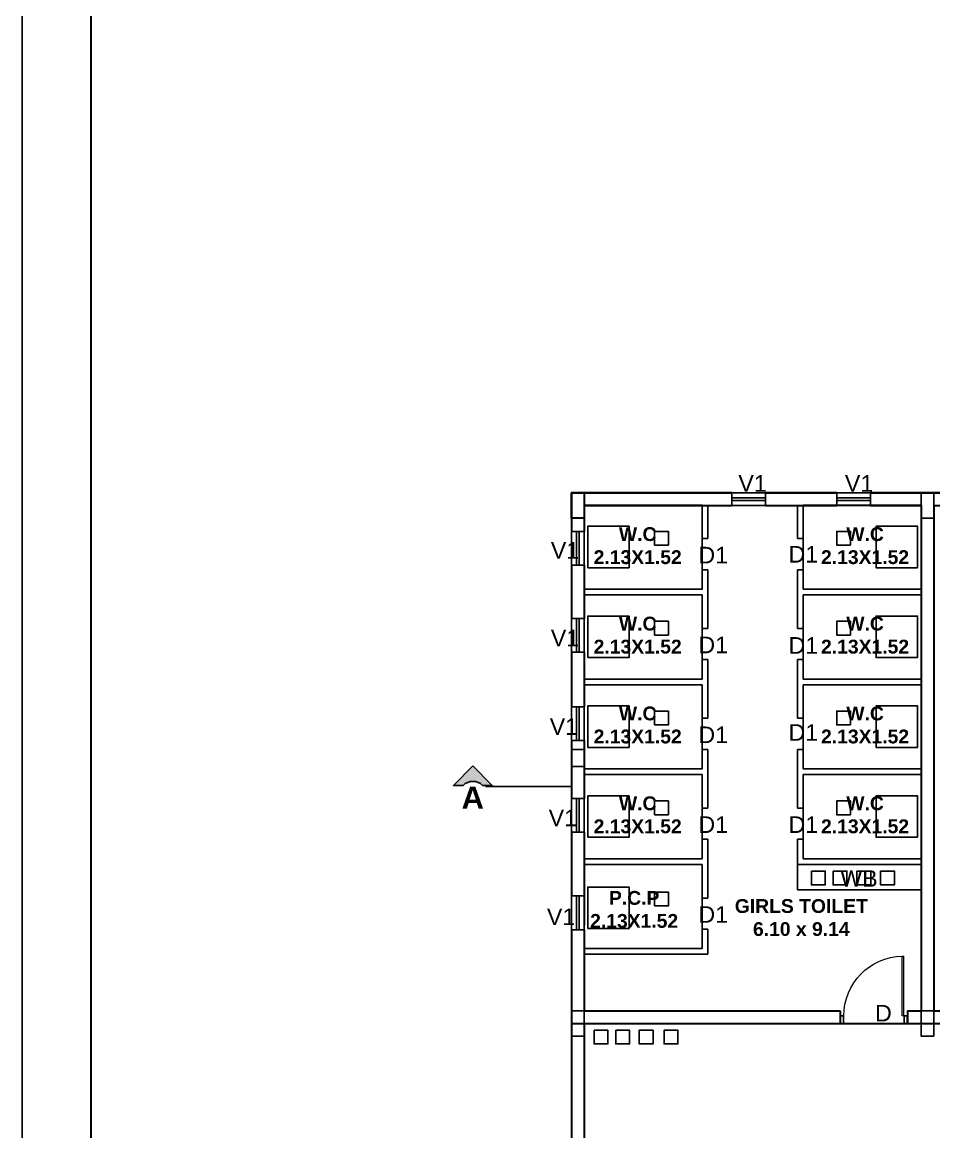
# Model space of a CAD drawing. Header units: metres. Extents: x -1744 to -758, y -4183 to -3914.
# Drawn here: x -1052.96 to -1036.48, y -4145.2 to -4125.12 of the extents above; entities that cross this region are included whole.
import ezdxf
from ezdxf.enums import TextEntityAlignment as Align

# ---------------------------------------------------------------- set-up
doc = ezdxf.new("R2010")
doc.units = ezdxf.units.M
doc.linetypes.add('DASHED2', pattern=[0.375, 0.25, -0.125])
doc.linetypes.add('HIDDEN', pattern=[0.375, 0.25, -0.125])
for name, color, linetype in [('A4-RCC CLMN-F', 4, 'Continuous'), ('BLK_1_FLR_1_BLT_UP_AREA', 18, 'Continuous'), ('BLK_1_FLR_1_DRINKING_WATER', 7, 'Continuous'), ('BLK_1_FLR_1_WASH', 55, 'Continuous'), ('BLK_1_FLR_1_WATER_CLOSET', 213, 'Continuous'), ('TEXT', 7, 'Continuous'), ('TEXT NOTES', 200, 'Continuous'), ('TOILET_VENTILATION', 6, 'Continuous'), ('WALL', 7, 'Continuous'), ('WIN', 4, 'Continuous'), ('WINDOW', 215, 'Continuous')]:
    doc.layers.add(name, color=color, linetype=linetype)
doc.layers.add('A_---WALLS', color=255, linetype='Continuous', lineweight=30)
doc.layers.add('DOOR', color=11, linetype='Continuous', lineweight=18)
doc.styles.add('KK', font='arial.ttf', dxfattribs={"width": 0.75})
doc.styles.add('TITLE', font='arialbd.ttf')

# ---------------------------------------------------------------- blocks, each defined once
blk = doc.blocks.new('D-915')
for p, q in [((70, 900), (50, 900)), ((50, 100), (50, 900)), ((70, 100), (70, 900)), ((50, 100), (70, 100))]:
    blk.add_line(p, q)
for points in [[(0, 100), (50, 100), (50, 0), (0, 0)], [(5, 95), (45, 95), (45, 5), (5, 5)], [(850, 100), (900, 100), (900, 0), (850, 0)], [(855, 95), (895, 95), (895, 5), (855, 5)]]:
    blk.add_lwpolyline(points, close=True)
blk.add_arc((50.04259203467518, 100.2915272340178), 799.957461085757, 359.979119791081, 88.57043160974598)
blk = doc.blocks.new('A$C0E13561B')
at = {"ltscale": 0.25}
blk.add_hatch(color=256, dxfattribs=at).paths.add_polyline_path([(-8.326672684688674e-17, 0), (-5, -5), (-2.499999999999998, -5, -0.4129194912573496), (2.499999999999999, -5), (5, -5)])
for points in [[(-2.5, -5), (-5, -5), (0, 0)], [(2.5, -5), (5, -5), (0, 0)]]:
    blk.add_lwpolyline(points, dxfattribs=at)
blk.add_arc((0, -7.511075134809972), 3.543373862953345, 45.12663099899174, 134.8733690008888, dxfattribs=at)
blk = doc.blocks.new('A$C1C9B1590')
at = {"color": 1}
blk.add_lwpolyline([(552.5243883563587, 97.14519458987706), (695.5039657111157, 97.14519458987706), (695.5039657111157, 10.14519458987706), (552.5243883563587, 10.14519458987706)], close=True, dxfattribs=at)
at = {"layer": 'A4-RCC CLMN-F'}
for points in [[(568.7822066345211, 49.3303123675496), (569.0108066345232, 49.3303123675496), (569.0108066345232, 48.87311236754523), (568.7822066345211, 48.87311236754523)], [(562.4576066297554, 39.95771236005294), (562.6862066297576, 39.95771236005294), (562.6862066297576, 39.50051236004856), (562.4576066297554, 39.50051236004856)], [(568.7822066345211, 39.95771236754718), (569.0108066345088, 39.95771236754718), (569.0108066345088, 39.5005123675428), (568.7822066345211, 39.5005123675428)]]:
    blk.add_lwpolyline(points, close=True, dxfattribs=at)
blk.add_lwpolyline([(562.4576066297554, 44.377312285279), (562.6862066297576, 44.377312285279), (562.6862066297576, 44.68211228527707), (562.4576066297554, 44.68211228527707), (562.4576066297554, 44.377312285279)], dxfattribs=at)
at = {"layer": 'A_---WALLS'}
for p, q in [((562.4576066664844, 49.33031237778687), (565.3559692705124, 49.33031237778687)), ((562.4576066664844, 49.33031237778687), (562.4576066664844, 48.63078144176597)), ((565.9655692705232, 49.33031237778687), (567.2553077159641, 49.33031237778687)), ((567.8649077159603, 49.33031237778687), (569.3784625267393, 49.33031237778687)), ((562.6862066664866, 49.10171237778468), (565.3559692705124, 49.10171237778468)), ((562.6862066664866, 49.10171237778468), (562.6862066664866, 48.63078144176597)), ((565.9655692705232, 49.10171237778468), (567.2553077159641, 49.10171237778468)), ((567.8649077159603, 49.10171237778468), (568.7822066345211, 49.10171237778468)), ((568.7822066345211, 49.10171237778468), (568.7822066345211, 39.95771237778445)), ((569.0108066345088, 49.10171237778468), (569.3784625267393, 49.10171237778468)), ((569.0108066345088, 49.10171237778468), (569.0108066345088, 39.95771237778445)), ((562.4576066664844, 48.02118144176256), (562.4576066664844, 47.0564598482224)), ((562.6862066664866, 48.02118144176256), (562.6862066664866, 47.0564598482224)), ((562.4576066664844, 46.44685984822626), (562.4576066664844, 45.45467128167274)), ((562.6862066664866, 46.44685984822626), (562.6862066664866, 45.45467128167274)), ((562.4576066664844, 44.84507128167296), (562.4576066664844, 43.79925798609018)), ((562.6862066664866, 44.84507128167296), (562.6862066664866, 43.79925798609018)), ((562.4576066664844, 43.18965798609042), (562.4576066664844, 42.03438139519767)), ((562.6862066664866, 43.18965798609042), (562.6862066664866, 41.50747769157078)), ((562.4576066652912, 41.42478139519425), (562.4576066652912, 39.7291123777859)), ((562.6862066664866, 41.42478139519425), (562.6862066664866, 39.9577123777881)), ((562.6862066664866, 39.95771236754718), (567.3154486153902, 39.95771236754718)), ((567.3154486153902, 39.95771236755081), (567.3154486153902, 39.72911236755225)), ((568.5346486153826, 39.95771237778445), (568.7822066345211, 39.95771237778445)), ((568.5346486153826, 39.95771237778445), (568.7822066345211, 39.95771237778445)), ((568.5346486153826, 39.95771236754718), (568.5346486153826, 39.72911236754863)), ((568.5346486153826, 39.95771236754718), (568.7822066345211, 39.95771236754718)), ((568.5346486153826, 39.95771236754718), (568.7822066345211, 39.95771236754718)), ((569.0108066345088, 39.95771237778445), (569.4449959549487, 39.95771237778445)), ((562.4576066664844, 39.7291123777859), (562.4576066664844, 37.29071229207966)), ((562.4576066652912, 39.72911236754863), (567.3154486153902, 39.72911236754863)), ((562.6862066664866, 39.7291123777859), (562.6862066664866, 37.29071229207966)), ((567.3154486153902, 39.72911236754863), (568.5346486153826, 39.72911236754498)), ((568.5346486153826, 39.72911237778226), (571.5591227994258, 39.72911237778226))]:
    blk.add_line(p, q, dxfattribs=at)
for points in [[(553.7743883563587, 95.89519458987706), (694.2539657111157, 95.89519458987706), (694.2539657111157, 11.39519458987706), (553.7743883563587, 11.39519458987706)], [(562.4576066297554, 49.33031236005536), (562.6862066297576, 49.33031236005536), (562.6862066297576, 48.87311236005097), (562.4576066297554, 48.87311236005097)]]:
    blk.add_lwpolyline(points, close=True, dxfattribs=at)
for points in [[(565.3559692705128, 49.33031237049636), (562.4576066664844, 49.33031237029628)], [(562.4576066664844, 49.33031237778687), (562.4576066665326, 48.63078144176597)], [(567.2553077159641, 49.33031237062732), (565.9655692705235, 49.33031237053819)], [(569.3784625267393, 49.33031237077375), (567.86318926483, 49.33031237066916)], [(562.4576066665745, 48.02118144176256), (562.4576066666408, 47.0564598482224)], [(562.4576066666816, 46.46802568628936), (562.4576066667514, 45.45467128167274)], [(562.4576066667934, 44.84507128167296), (562.4576066668654, 43.79925798609018)], [(562.457606666906, 43.21229838426098), (562.4576066669872, 42.03438139519767)], [(562.457606667029, 41.42478139519425), (562.4576066674424, 35.42412018388404)]]:
    blk.add_lwpolyline(points, dxfattribs=at)
at = {"layer": 'TEXT', "linetype": 'DASHED2', "ltscale": 10}
blk.add_line((568.5346486153826, 39.95771237778445), (568.5346486153826, 39.7291123777859), dxfattribs=at)
at = {"layer": 'TEXT NOTES', "linetype": 'HIDDEN', "ltscale": 0.75, "const_width": 0.03}
blk.add_lwpolyline([(560.897761400071, 44.01821783055311), (562.4576066652912, 44.01821783055311)], dxfattribs=at)
at = {"layer": 'WIN'}
for p, q in [((564.8198074448841, 48.50007513389119), (564.8198066664877, 49.1014170035769)), ((564.9214074448788, 48.50007513389119), (564.9214066664822, 49.1014170035769)), ((566.5470074129075, 48.5003704978617), (566.547006634511, 49.10171236754741)), ((566.6486074129165, 48.5003704978617), (566.6486066345201, 49.10171236754741)), ((564.8198057321238, 48.50007513389119), (564.9214074448788, 48.50007513389119)), ((566.5470057001615, 48.5003704978617), (566.6486074129165, 48.5003704978617)), ((564.8198066664877, 47.93648639783623), (564.8198066664877, 47.58376700357894)), ((564.921408379228, 47.93648639783623), (564.8198066664877, 47.93648639783623)), ((564.9214074448788, 46.8744751339027), (564.9214066664822, 47.93648639783623)), ((566.5470049217652, 47.93678176180674), (566.6486066345201, 47.93678176180674)), ((566.5470074129075, 46.87477049787321), (566.547006634511, 47.93678176180674)), ((566.6486066345201, 47.93678176180674), (566.6486066345201, 47.58406236754946)), ((562.6862066664866, 47.58406236754946), (564.8198066664877, 47.58406236754946)), ((568.7822066345211, 47.58406236754946), (566.6486066345201, 47.58406236754946)), ((562.6862066664866, 47.48246236755131), (564.8198066664877, 47.48246236755131)), ((564.8198074448841, 46.8744751339027), (564.8198066664877, 47.48246236755131)), ((566.6486074129165, 46.87477049787321), (566.6486066345201, 47.48275773152182)), ((568.7822066345211, 47.48246236755131), (566.6486066345201, 47.48246236755131)), ((564.9214091576246, 46.8744751339027), (564.8198074448841, 46.8744751339027)), ((566.5470057001615, 46.87477049787321), (566.6486074129165, 46.87477049787321)), ((564.8198066664877, 46.31088639783682), (564.8198066664877, 45.95816700357589)), ((564.921408379228, 46.31088639783682), (564.8198066664877, 46.31088639783682)), ((564.9214074448788, 45.24887513390331), (564.9214066664822, 46.31088639783682)), ((566.5470049217652, 46.31118176180735), (566.6486066345201, 46.31118176180735)), ((566.5470074129075, 45.24917049787382), (566.547006634511, 46.31118176180735)), ((566.6486066345201, 46.31118176180735), (566.6486066345201, 45.9584623675464)), ((562.6862066664866, 45.95846236755005), (564.8198066664877, 45.9584623675464)), ((562.6862066664866, 45.85686236755191), (564.8198066664877, 45.85686236754827)), ((564.8198074448841, 45.24887513390331), (564.8198066664877, 45.85686236754827)), ((568.7822066345211, 45.95846236755005), (566.6486066345201, 45.9584623675464)), ((566.6486074129165, 45.24917049787382), (566.6486066345201, 45.85715773152243)), ((568.7822066345211, 45.85686236755191), (566.6486066345201, 45.85686236754827)), ((564.9214091576246, 45.24887513390331), (564.8198074448841, 45.24887513390331)), ((566.5470057001615, 45.24917049787382), (566.6486074129165, 45.24917049787382)), ((564.8198066664877, 44.68528639783379), (564.8198066664877, 44.33256700357651)), ((564.921408379228, 44.68528639783379), (564.8198066664877, 44.68528639783379)), ((564.921673666216, 43.62327513471154), (564.9214066664822, 44.68528639783379)), ((566.5470049217652, 44.68558176180796), (566.6486066345201, 44.68558176180796)), ((566.5472736342593, 43.62357049868205), (566.547006634511, 44.68558176180796)), ((566.6486066345201, 44.68558176180796), (566.6486066345201, 44.33286236754702)), ((562.6862066664866, 44.33286236754702), (564.8198066664877, 44.33286236754702)), ((562.6862066664866, 44.23126236754889), (564.8198066664877, 44.23126236754889)), ((564.8200736662214, 43.62327513471154), (564.8198066664877, 44.23126236754889)), ((568.7822066345211, 44.33286236754702), (566.6486066345201, 44.33286236754702)), ((566.648873634254, 43.62357049868205), (566.6486066345201, 44.23155773151939)), ((568.7822066345211, 44.23126236754889), (566.6486066345201, 44.23126236754889)), ((564.9216753789764, 43.62327513471154), (564.8200736662214, 43.62327513471154)), ((566.547271921499, 43.62357049868205), (566.648873634254, 43.62357049868205)), ((564.921408379228, 43.05998176180493), (564.8198066664877, 43.05998176180493)), ((564.8198066664877, 43.05998176180493), (564.8198066664877, 42.70726236754763)), ((564.9214066664822, 43.05998176180493), (564.9214066664822, 41.99767513471215)), ((566.5470049217652, 43.05998176180493), (566.6486066345201, 43.05998176180493)), ((566.547006634511, 43.05998176180493), (566.547006634511, 42.60566236754948)), ((566.6486066345201, 43.05998176180493), (566.6486066345201, 42.70726236754763)), ((562.6862066664866, 42.70726236754763), (564.8198066664877, 42.70726236754763)), ((562.6862066664866, 42.60566236754948), (564.8198066664877, 42.60566236754948)), ((564.8200736662214, 41.99767513471215), (564.8198066664877, 42.60566236754948)), ((568.7822066345211, 42.60566236754948), (566.547006634511, 42.60566236754948)), ((568.7822066345211, 42.70726236754763), (566.6486066345201, 42.70726236754763)), ((564.9216753789764, 41.99767513471215), (564.8200736662214, 41.99767513471215)), ((564.921408379228, 41.43438176180553), (564.8198066664877, 41.43438176180553)), ((564.8198066664877, 41.43438176180553), (564.8198066664877, 41.08166236754823)), ((564.9214066664822, 41.43438176180553), (564.9214066664822, 40.98006236755009)), ((562.6862066664866, 41.08166236754823), (564.8198066664877, 41.08166236754823)), ((562.6862066664866, 40.98006236755009), (564.9214066664822, 40.98006236755009))]:
    blk.add_line(p, q, dxfattribs=at)
at = {"layer": 'WINDOW', "linetype": 'Continuous'}
for p, q in [((565.3559692705124, 49.33031237778687), (565.3559692705124, 49.10171237778468)), ((565.3559692705124, 49.10171237778468), (565.3559692705124, 49.33031237778687)), ((565.9655692705232, 49.33031237778687), (565.3559692705124, 49.33031237778687)), ((565.9655692705232, 49.24141237778804), (565.3559692705124, 49.24141237778804)), ((565.9655692705232, 49.24141237778804), (565.3559692705124, 49.24141237778804)), ((565.9655692705232, 49.19061237778715), (565.3559692705124, 49.19061237778715)), ((565.9655692705232, 49.19061237778715), (565.3559692705124, 49.19061237778715)), ((565.9655692705232, 49.33031237778687), (565.9655692705232, 49.10171237778468)), ((565.9655692705232, 49.10171237778468), (565.9655692705232, 49.33031237778687)), ((567.2553077159641, 49.33031237778687), (567.2553077159641, 49.10171237778468)), ((567.8649077159603, 49.33031237778687), (567.2553077159641, 49.33031237778687)), ((567.2553077159641, 49.10171237778468), (567.2553077159641, 49.33031237778687)), ((567.8649077159603, 49.24141237778804), (567.2553077159641, 49.24141237778804)), ((567.8649077159603, 49.24141237778804), (567.2553077159641, 49.24141237778804)), ((567.8649077159603, 49.19061237778715), (567.2553077159641, 49.19061237778715)), ((567.8649077159603, 49.19061237778715), (567.2553077159641, 49.19061237778715)), ((567.8649077159603, 49.33031237778687), (567.8649077159603, 49.10171237778468)), ((567.8649077159603, 49.10171237778468), (567.8649077159603, 49.33031237778687)), ((565.9655692705232, 49.10171237778468), (565.3559692705124, 49.10171237778468)), ((567.8649077159603, 49.10171237778468), (567.2553077159641, 49.10171237778468)), ((562.6862066664866, 48.63078144176597), (562.4576066664844, 48.63078144176597)), ((562.4576066664844, 48.63078144176597), (562.6862066664866, 48.63078144176597)), ((562.4576066664844, 48.63078144176597), (562.4576066664844, 48.02118144176256)), ((562.546506666487, 48.63078144176597), (562.546506666487, 48.02118144176256)), ((562.546506666487, 48.63078144176597), (562.546506666487, 48.02118144176256)), ((562.5973066664842, 48.63078144176597), (562.5973066664842, 48.02118144176256)), ((562.5973066664842, 48.63078144176597), (562.5973066664842, 48.02118144176256)), ((562.6862066664866, 48.63078144176597), (562.6862066664866, 48.02118144176256)), ((562.4576066664844, 48.02118144176256), (562.6862066664866, 48.02118144176256)), ((562.6862066664866, 48.02118144176256), (562.4576066664844, 48.02118144176256)), ((562.4576066664844, 47.0564598482224), (562.6862066664866, 47.0564598482224)), ((562.6862066664866, 47.0564598482224), (562.4576066664844, 47.0564598482224)), ((562.4576066664844, 47.0564598482224), (562.4576066664844, 46.44685984822626)), ((562.546506666487, 47.0564598482224), (562.546506666487, 46.44685984822626)), ((562.546506666487, 47.0564598482224), (562.546506666487, 46.44685984822626)), ((562.5973066664842, 47.0564598482224), (562.5973066664842, 46.44685984822626)), ((562.5973066664842, 47.0564598482224), (562.5973066664842, 46.44685984822626)), ((562.6862066664866, 47.0564598482224), (562.6862066664866, 46.44685984822626)), ((562.4576066664844, 46.44685984822626), (562.6862066664866, 46.44685984822626)), ((562.6862066664866, 46.44685984822626), (562.4576066664844, 46.44685984822626)), ((562.4576066664844, 45.45467128167274), (562.6862066664866, 45.45467128167274)), ((562.6862066664866, 45.45467128167274), (562.4576066664844, 45.45467128167274)), ((562.4576066664844, 45.45467128167274), (562.4576066664844, 44.84507128167296)), ((562.546506666487, 45.45467128167274), (562.546506666487, 44.84507128167296)), ((562.546506666487, 45.45467128167274), (562.546506666487, 44.84507128167296)), ((562.5973066664842, 45.45467128167274), (562.5973066664842, 44.84507128167296)), ((562.5973066664842, 45.45467128167274), (562.5973066664842, 44.84507128167296)), ((562.6862066664866, 45.45467128167274), (562.6862066664866, 44.84507128167296)), ((562.6862066664866, 44.84507128167296), (562.4576066664844, 44.84507128167296)), ((562.4576066664844, 44.84507128167296), (562.6862066664866, 44.84507128167296)), ((562.4576066664844, 43.79925798609018), (562.6862066664866, 43.79925798609018)), ((562.6862066664866, 43.79925798609018), (562.4576066664844, 43.79925798609018)), ((562.4576066664844, 43.79925798609018), (562.4576066664844, 43.18965798609042)), ((562.546506666487, 43.79925798609018), (562.546506666487, 43.18965798609042)), ((562.546506666487, 43.79925798609018), (562.546506666487, 43.18965798609042)), ((562.5973066664842, 43.79925798609018), (562.5973066664842, 43.18965798609042)), ((562.5973066664842, 43.79925798609018), (562.5973066664842, 43.18965798609042)), ((562.6862066664866, 43.79925798609018), (562.6862066664866, 43.18965798609042)), ((562.4576066664844, 43.18965798609042), (562.6862066664866, 43.18965798609042)), ((562.6862066664866, 43.18965798609042), (562.4576066664844, 43.18965798609042)), ((566.547006634511, 42.60566236754948), (566.547006634511, 42.1484623675451)), ((562.4576066664844, 42.03438139519767), (562.6862066664866, 42.03438139519767)), ((562.6862066664866, 42.03438139519767), (562.4576066664844, 42.03438139519767)), ((562.4576066664844, 42.03438139519767), (562.4576066670653, 41.42478139519425)), ((562.546506666487, 42.03438139519767), (562.546506666487, 41.42478139519425)), ((562.546506666487, 42.03438139519767), (562.546506666487, 41.42478139519425)), ((562.5973066664842, 42.03438139519767), (562.5973066664842, 41.42478139519425)), ((562.5973066664842, 42.03438139519767), (562.5973066664842, 41.42478139519425)), ((562.6862066664866, 42.03438139519767), (562.6862066664866, 41.42478139519425)), ((568.7822066345211, 42.1484623675451), (566.547006634511, 42.1484623675451)), ((562.4576066664844, 41.42478139519425), (562.6862066664866, 41.42478139519425)), ((562.6862066664866, 41.42478139519425), (562.4576066664844, 41.42478139519425))]:
    blk.add_line(p, q, dxfattribs=at)
at = {"layer": 'DOOR', "xscale": -0.001354666666666, "yscale": 0.001354666666666, "zscale": 0.001354666666666, "rotation": 7.15959292e-08}
blk.add_blockref('D-915', (568.5346486153826, 39.72911236755225), dxfattribs=at)
at = {"layer": 'TEXT NOTES', "linetype": 'HIDDEN', "ltscale": 0.75, "xscale": -0.0703125, "yscale": 0.0703125, "zscale": 0.0703125}
blk.add_blockref('A$C0E13561B', (560.6751800137795, 44.38785166073193), dxfattribs=at)
at = {"layer": 'TEXT', "char_height": 0.25, "width": 6.852777399500157, "attachment_point": 5, "style": 'TITLE'}
for s, insert in [('\\A1;W.C\\P2.13X1.52', (563.6553677996666, 48.37184811229144)), ('\\A1;W.C\\P2.13X1.52', (567.7679541469656, 48.37184811229144)), ('\\A1;W.C\\P2.13X1.52', (563.6553677996666, 46.75259811229534)), ('\\A1;W.C\\P2.13X1.52', (567.7679541469656, 46.75259811229534)), ('\\A1;W.C\\P2.13X1.52', (563.655367800045, 45.12699811229231)), ('\\A1;W.C\\P2.13X1.52', (567.7679541469656, 45.12699811229595)), ('\\A1;W.C\\P2.13X1.52', (563.6553677996666, 43.50139811229292)), ('\\A1;W.C\\P2.13X1.52', (567.7679541469656, 43.50139811229292)), ('\\A1;P.C.P\\P2.13X1.52', (563.5918051336735, 41.78989678232119)), ('\\A1;GIRLS TOILET\\P6.10 x 9.14', (566.6143679246011, 41.64283908188646))]:
    blk.add_mtext(s, dxfattribs=dict(at, insert=insert))
at = {"layer": 'TEXT NOTES', "style": 'KK'}
for s, p in [('V1', (565.4768847290682, 49.34910672610567)), ('V1', (567.4033313748797, 49.34910672610567)), ('V1', (562.0851314595922, 48.13781209749141)), ('D1', (564.7538015574594, 48.05241685604778)), ('D1', (566.3839037125638, 48.06690610428631)), ('V1', (562.0851314595922, 46.55193200734356)), ('D1', (564.7538032702053, 46.4268168560593)), ('D1', (566.3839037125638, 46.41851765100727)), ('V1', (562.0653653497603, 44.95019689659239)), ('D1', (564.7538032702053, 44.8012168560599)), ('D1', (566.3839037125638, 44.84317792518414)), ('V1', (562.0457288537611, 43.29620470531517)), ('D1', (564.7540694915572, 43.17561685686815)), ('D1', (566.3839037125638, 43.17561685686815)), ('WB', (567.320511122994, 42.20100291810467)), ('V1', (562.0144055103112, 41.50749710409582)), ('D1', (564.7540694915572, 41.55001685686875)), ('D', (567.9488519420444, 39.76467525000771))]:
    blk.add_text(s, height=0.3, dxfattribs=at).set_placement(p)
at = {"layer": 'TEXT NOTES', "linetype": 'HIDDEN', "ltscale": 0.75, "style": 'TITLE'}
blk.add_text('A', height=0.4, dxfattribs=at).set_placement((560.6724515878108, 43.81419729194658), align=Align.MIDDLE_CENTER)

msp = doc.modelspace()

# ---------------------------------------------------------------- linework, layer by layer
at = {"layer": 'BLK_1_FLR_1_BLT_UP_AREA', "color": 26}
msp.add_lwpolyline([(-1043.0310098051, -4160.439745913019), (-1043.0310098051, -4133.632854597141), (-934.2936098386588, -4133.632854597141), (-934.2936098413073, -4157.44244213877), (-943.742409849906, -4157.442442140992), (-943.742409849906, -4146.129654564115), (-984.2808076750833, -4146.129654564115), (-984.2804428115458, -4147.19700890692), (-995.1008428067696, -4147.19700890692), (-995.1012098389357, -4146.129654629065), (-1033.582209761679, -4146.129654629065), (-1033.582209746108, -4160.439745907114)], close=True, dxfattribs=at)
at = {"layer": 'BLK_1_FLR_1_DRINKING_WATER', "color": 7}
for points in [[(-1042.622533660821, -4143.356622776681), (-1042.37253366082, -4143.356622776681), (-1042.37253366082, -4143.606622776681), (-1042.622533660821, -4143.606622776681)], [(-1042.229587178625, -4143.356622776681), (-1041.979587178625, -4143.356622776681), (-1041.979587178625, -4143.606622776681), (-1042.229587178625, -4143.606622776681)], [(-1041.804253441323, -4143.356622776681), (-1041.554253441324, -4143.356622776681), (-1041.554253441324, -4143.606622776681), (-1041.804253441323, -4143.606622776681)], [(-1041.35659875794, -4143.356622776681), (-1041.106598757941, -4143.356622776681), (-1041.106598757941, -4143.606622776681), (-1041.35659875794, -4143.606622776681)]]:
    msp.add_lwpolyline(points, close=True, dxfattribs=at)
at = {"layer": 'BLK_1_FLR_1_WASH', "color": 60, "elevation": -114.1260099725803}
for points in [[(-1041.526322891915, -4134.581050716963), (-1041.526322891915, -4134.331050716963), (-1041.276322891915, -4134.331050716963), (-1041.276322891915, -4134.581050716963)], [(-1037.982496750246, -4134.581050716963), (-1037.982496750246, -4134.331050716963), (-1038.232496750246, -4134.331050716963), (-1038.232496750246, -4134.581050716963)], [(-1041.52632289191, -4136.206650716962), (-1041.52632289191, -4135.956650716962), (-1041.27632289191, -4135.956650716962), (-1041.27632289191, -4136.206650716962)], [(-1037.982496750241, -4136.206650716962), (-1037.982496750241, -4135.956650716962), (-1038.232496750241, -4135.956650716962), (-1038.232496750241, -4136.206650716962)], [(-1041.526322891915, -4137.832250716964), (-1041.526322891915, -4137.582250716965), (-1041.276322891915, -4137.582250716965), (-1041.276322891915, -4137.832250716964)], [(-1037.982496750246, -4137.832250716964), (-1037.982496750246, -4137.582250716965), (-1038.232496750246, -4137.582250716965), (-1038.232496750246, -4137.832250716964)], [(-1041.526322891915, -4139.457850716964), (-1041.526322891915, -4139.207850716964), (-1041.276322891915, -4139.207850716964), (-1041.276322891915, -4139.457850716964)], [(-1037.982496750246, -4139.457850716964), (-1037.982496750246, -4139.207850716964), (-1038.232496750246, -4139.207850716964), (-1038.232496750246, -4139.457850716964)], [(-1041.526322891915, -4141.108274156052), (-1041.526322891915, -4140.858274156052), (-1041.276322891915, -4140.858274156052), (-1041.276322891915, -4141.108274156052)]]:
    msp.add_lwpolyline(points, close=True, dxfattribs=at)
at = {"layer": 'BLK_1_FLR_1_WASH', "color": 55}
for points in [[(-1038.692041387177, -4140.477010409403), (-1038.442041387177, -4140.477010409403), (-1038.442041387177, -4140.727010409403), (-1038.692041387177, -4140.727010409403)], [(-1038.299558315626, -4140.477010409403), (-1038.049558315625, -4140.477010409403), (-1038.049558315625, -4140.727010409403), (-1038.299558315626, -4140.727010409403)], [(-1037.866887243107, -4140.477010409403), (-1037.616887243107, -4140.477010409403), (-1037.616887243107, -4140.727010409403), (-1037.866887243107, -4140.727010409403)], [(-1037.441527760773, -4140.477010409403), (-1037.191527760772, -4140.477010409403), (-1037.191527760772, -4140.727010409403), (-1037.441527760773, -4140.727010409403)]]:
    msp.add_lwpolyline(points, close=True, dxfattribs=at)
at = {"layer": 'BLK_1_FLR_1_WATER_CLOSET', "color": 2}
for points in [[(-1040.668809805097, -4133.85510459714), (-1042.802409805098, -4133.85510459714), (-1042.802409805098, -4135.379104597141), (-1040.668809805097, -4135.379104597141)], [(-1038.840009837065, -4133.85510459714), (-1036.706409837064, -4133.85510459714), (-1036.706409837064, -4135.379104597141), (-1038.840009837065, -4135.379104597141)], [(-1040.668809805092, -4135.480704597139), (-1042.802409805092, -4135.480704597139), (-1042.802409805092, -4137.00470459714), (-1040.668809805092, -4137.00470459714)], [(-1038.840009837059, -4135.480704597139), (-1036.706409837058, -4135.480704597139), (-1036.706409837058, -4137.00470459714), (-1038.840009837059, -4137.00470459714)], [(-1040.668809805097, -4137.106304597141), (-1042.802409805098, -4137.106304597141), (-1042.802409805098, -4138.630304597143), (-1040.668809805097, -4138.630304597143)], [(-1038.840009837065, -4137.106304597141), (-1036.706409837064, -4137.106304597141), (-1036.706409837064, -4138.630304597143), (-1038.840009837065, -4138.630304597143)], [(-1040.668809805097, -4138.731904597142), (-1042.802409805098, -4138.731904597142), (-1042.802409805098, -4140.255904597142), (-1040.668809805097, -4140.255904597142)], [(-1038.840009837065, -4138.731904597142), (-1036.706409837064, -4138.731904597142), (-1036.706409837064, -4140.255904597142), (-1038.840009837065, -4140.255904597142)], [(-1040.668809805097, -4140.357504597141), (-1042.802409805098, -4140.357504597141), (-1042.802409805098, -4141.881504597141), (-1040.668809805097, -4141.881504597141)]]:
    msp.add_lwpolyline(points, close=True, dxfattribs=at)
at = {"layer": 'TOILET_VENTILATION', "color": 6}
for points in [[(-1042.737449135614, -4134.989838237024), (-1042.737449135614, -4134.239838237024), (-1041.987449135614, -4134.239838237024), (-1041.987449135614, -4134.989838237024)], [(-1036.771370506547, -4134.989838237024), (-1036.771370506547, -4134.239838237024), (-1037.521370506547, -4134.239838237024), (-1037.521370506547, -4134.989838237024)], [(-1042.737449135609, -4136.615438237024), (-1042.737449135609, -4135.865438237024), (-1041.987449135609, -4135.865438237024), (-1041.987449135609, -4136.615438237024)], [(-1036.771370506542, -4136.615438237024), (-1036.771370506542, -4135.865438237024), (-1037.521370506542, -4135.865438237024), (-1037.521370506542, -4136.615438237024)], [(-1042.737449135614, -4138.241038237027), (-1042.737449135614, -4137.491038237027), (-1041.987449135614, -4137.491038237027), (-1041.987449135614, -4138.241038237027)], [(-1036.771370506547, -4138.241038237027), (-1036.771370506547, -4137.491038237027), (-1037.521370506547, -4137.491038237027), (-1037.521370506547, -4138.241038237027)], [(-1042.737449135614, -4139.866638237026), (-1042.737449135614, -4139.116638237026), (-1041.987449135614, -4139.116638237026), (-1041.987449135614, -4139.866638237026)], [(-1036.771370506547, -4139.866638237026), (-1036.771370506547, -4139.116638237026), (-1037.521370506547, -4139.116638237026), (-1037.521370506547, -4139.866638237026)], [(-1042.737449135614, -4141.517061676114), (-1042.737449135614, -4140.767061676114), (-1041.987449135614, -4140.767061676114), (-1041.987449135614, -4141.517061676114)]]:
    msp.add_lwpolyline(points, close=True, dxfattribs=at)

# ---------------------------------------------------------------- block references
at = {"layer": 'WALL'}
msp.add_blockref('A$C1C9B1590', (-1605.488616471586, -4182.963166974928), dxfattribs=at)

doc.saveas('drawing.dxf')
